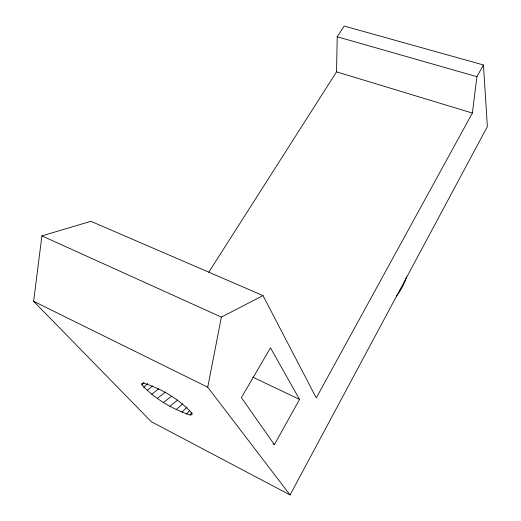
<?xml version="1.0" encoding="UTF-8"?>
<svg xmlns="http://www.w3.org/2000/svg" width="521" height="521" viewBox="0 0 521 521"><rect width="100%" height="100%" fill="white"/><g stroke="black" fill="none" stroke-linecap="round" stroke-linejoin="round"><path stroke-width="0.78" d="M208.784 272.223L336.546 71.859L337.217 36.77L344.186 26.05L483.442 64.962L487.369 126.59L290.06 494.95L151.279 421.691L33.631 301.307L41.908 235.889L90.914 221.314L262.988 295.57L316.28 397.907L472.358 113.07L476.91 76.685L483.442 64.962M290.06 494.95L207.729 387.214L221.386 317.113L262.988 295.57M274.404 444.66L299.542 399.412L270.477 347.813L241.392 397.621L274.404 444.66L272.958 443.925M190.035 414.977L191.943 414.775L192.158 413.498C179.4 399.216 161.523 388.751 143.314 383L141.751 383.443L141.907 384.934C154.796 398.786 172.145 409.018 190.035 414.977L191.845 412.417M186.603 414.117L189.761 410.398M141.907 384.934L143.978 382.564M181.901 412.261L187.059 407.07M143.75 387.363L147.788 383.449M176.241 409.552L182.695 403.834M147.111 390.548L152.523 385.931M169.996 406.172L177.583 400.043M151.748 394.273L158.755 388.757M163.568 402.336L171.253 396.448M157.355 398.285L165.593 392.033M337.217 36.77L476.91 76.685M336.546 71.859L472.358 113.07M41.908 235.889L221.386 317.113M252.744 377.113L299.542 399.412M33.631 301.307L207.729 387.214M406.627 276.703A65.731 57.147 -18.6 0 1 396.442 296.13"/></g></svg>
